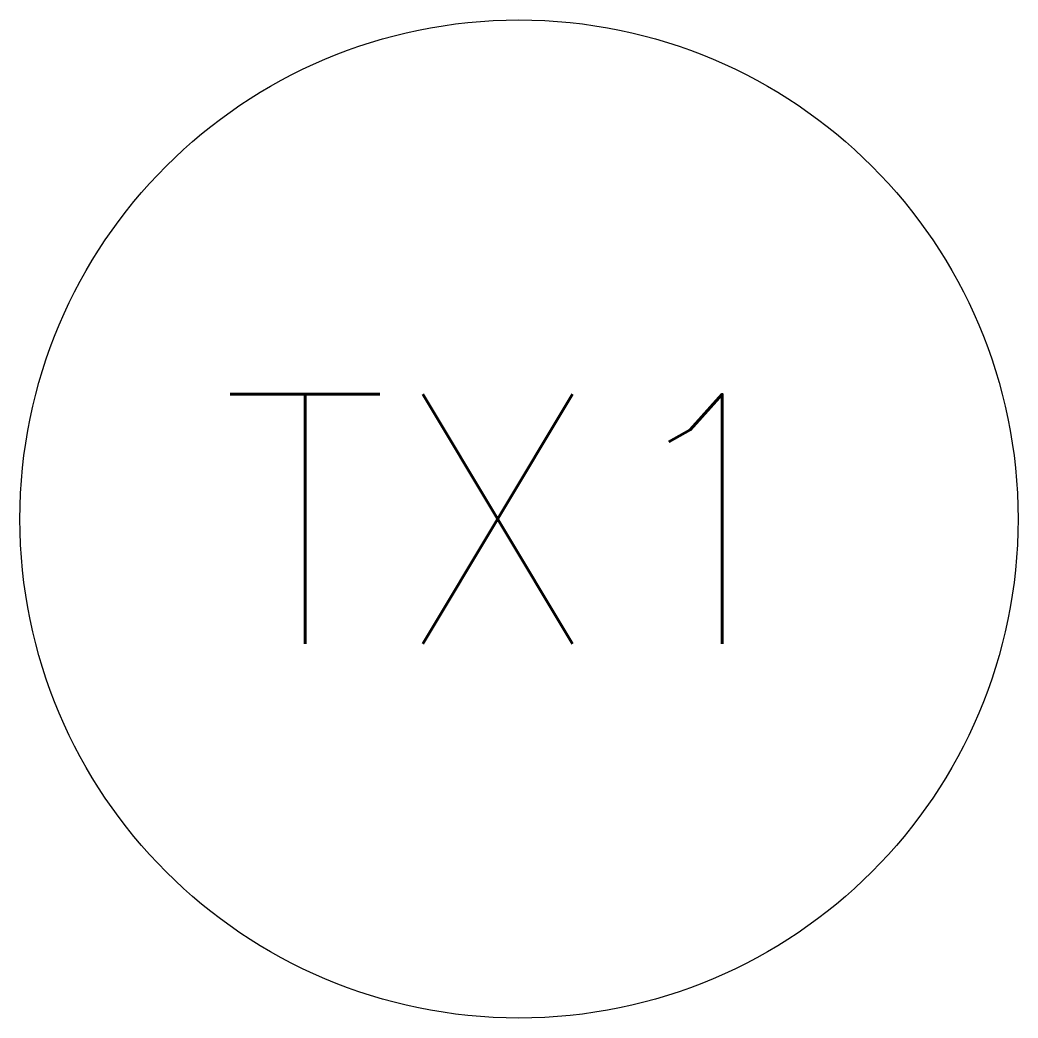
# Model space of a CAD drawing. Header units: millimetres. Extents: x -10192.979 to -10192.179, y 60.397 to 61.197.
import ezdxf
from ezdxf.enums import TextEntityAlignment as Align

# ---------------------------------------------------------------- set-up
doc = ezdxf.new("R2010")
doc.units = ezdxf.units.MM
doc.header["$LTSCALE"] = 10
doc.layers.add('Tub_símbolos', color=2, linetype='Continuous')
doc.styles.add('r80', font='romans.shx')

msp = doc.modelspace()

# ---------------------------------------------------------------- linework, layer by layer
at = {"layer": 'Tub_símbolos', "color": 1}
msp.add_circle((-10192.57875, 60.79744), 0.4, dxfattribs=at)

# ---------------------------------------------------------------- texts
at = {"layer": 'Tub_símbolos', "style": 'r80'}
msp.add_attdef('TX1', text='', height=0.2, dxfattribs=at).set_placement((-10192.57875, 60.79744), align=Align.MIDDLE)

doc.saveas('drawing.dxf')
